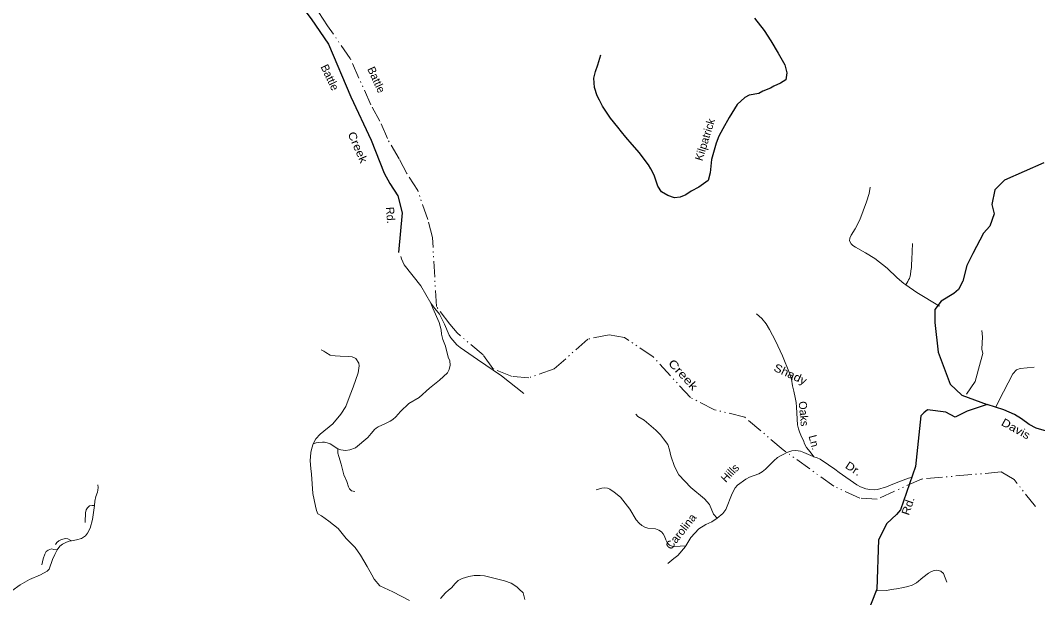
# Model space of a CAD drawing. Extents: x 269605 to 313519, y 160546 to 199228.
# Drawn here: x 286195 to 288736, y 179433 to 180875 of the extents above; entities that cross this region are included whole.
import ezdxf
from ezdxf.enums import TextEntityAlignment as Align

# ---------------------------------------------------------------- set-up
doc = ezdxf.new("R2010")
doc.units = 0
doc.header["$LTSCALE"] = 8
doc.linetypes.add('DASH_DOUBLE_DOT', pattern=[9.2, 5, -1.2, 0.3, -1.2, 0.3, -1.2])
for name, color, linetype, lineweight in [('10', 7, 'Continuous', 40), ('11', 7, 'Continuous', 40), ('32', 7, 'Continuous', 25), ('35', 7, 'Continuous', 13), ('59', 7, 'DASH_DOUBLE_DOT', 13)]:
    doc.layers.add(name, color=color, linetype=linetype, lineweight=lineweight)
doc.layers.add('21', color=7, linetype='Continuous')

msp = doc.modelspace()

# ---------------------------------------------------------------- linework, layer by layer
at = {"layer": '32'}
for points in [[(286787.005, 181024.483), (286852.9, 180970.865), (286921.346, 180878.94), (286964.574, 180815.855), (287020.412, 180684.276), (287070.845, 180576.13), (287103.267, 180493.218), (287117.677, 180467.984), (287137.49, 180437.342), (287148.297, 180394.083), (287139.291, 180294.949)], [(288028.435, 180880.653), (288052.773, 180850.34), (288068.951, 180824.547), (288087.871, 180793.267), (288104.532, 180764.383), (288109.468, 180744.353), (288107, 180727.067), (288093.015, 180718.561), (288076.563, 180710.878), (288068.337, 180705.664), (288049.269, 180698.308), (288039.558, 180692.902), (288015.465, 180688.585), (288004.296, 180682.239), (287985.377, 180665.501), (287964.812, 180632.849), (287949.456, 180604.586), (287939.111, 180586.289), (287932.368, 180568.393), (287921.034, 180527.46), (287917.889, 180494.772), (287912.553, 180475.403), (287889.434, 180458.607), (287870.537, 180448.985), (287857.165, 180439.183), (287842.997, 180433.586), (287828.487, 180431.515), (287811.76, 180437.826), (287796.131, 180447.155), (287786.808, 180460.875), (287777.743, 180488.791), (287769.517, 180504.432), (287763.404, 180514.405), (287755.348, 180525.177), (287740.815, 180544.659), (287722.458, 180564.887), (287707.376, 180583.82), (287695.86, 180596.991), (287687.36, 180608.789), (287668.329, 180631.143), (287649.119, 180660.736), (287641.126, 180676.1), (287635.345, 180687.019), (287628.964, 180707.952), (287627.073, 180730.939), (287631.187, 180747.402), (287636.671, 180763.866), (287644.897, 180789.247)], [(288751.396, 180519.53), (288652.799, 180476.077), (288628.535, 180451.596), (288621.547, 180415.658), (288627.328, 180391.644), (288616.68, 180361.018), (288600.514, 180343.765), (288573.571, 180293.084), (288558.483, 180262.891), (288548.783, 180224.072), (288538.005, 180202.506), (288526.15, 180192.801), (288494.897, 180173.392), (288478.731, 180152.904), (288479.274, 180120.821), (288487.234, 180045.947), (288517.481, 179966.293), (288546.137, 179939.211), (288609.706, 179915.639)], [(288609.706, 179915.639), (288559.371, 179898.924), (288529.716, 179884.086), (288505.993, 179895.956), (288460.901, 179902.026), (288451.225, 179894.764), (288443.718, 179887.054), (288430.373, 179760.934), (288393.304, 179652.62), (288382.925, 179640.749), (288359.201, 179618.493), (288338.443, 179576.948), (288333.995, 179453.796), (288304.34, 179378.124)], [(288778.15, 179843.456), (288732.391, 179855.978), (288714.371, 179865.142), (288695.112, 179879.436), (288677.912, 179890.119), (288651.223, 179902.583), (288609.706, 179915.639)]]:
    msp.add_lwpolyline(points, dxfattribs=at)
at = {"layer": '35'}
for points in [[(288406.844, 180214.562), (288401.719, 180218.219), (288384.594, 180232.156), (288359.438, 180255.922), (288328.656, 180280.11), (288305.688, 180294.547), (288280.406, 180308.5), (288274.375, 180313.219), (288270.281, 180317.328), (288265.875, 180324.281), (288266.5, 180331.235), (288269.656, 180338.828), (288279.781, 180354.641), (288291.906, 180376.891), (288308.219, 180421.656), (288315.188, 180443.141), (288317.062, 180458.938)], [(288406.844, 180214.562), (288409.344, 180218.891), (288411.312, 180222.812), (288413.5, 180226.938), (288415.219, 180229.985), (288416.312, 180233.5), (288417, 180235.875), (288417.844, 180240.672), (288418.938, 180249.61), (288420.25, 180257.906), (288420.688, 180265.516), (288421.125, 180277.5), (288423.281, 180318.047)], [(287144.853, 180285.211), (287146.25, 180279.735), (287152.969, 180264.906), (287194.906, 180212.078), (287219.938, 180168.719)], [(288490.25, 180161.047), (288433.688, 180195.375), (288406.844, 180214.562)], [(287219.938, 180168.719), (287225, 180156.344), (287240.938, 180120.781), (287245.906, 180102.266), (287246.375, 180091.344), (287250, 180077.703), (287256.375, 180061.203), (287263.594, 180033.875), (287267.156, 180024.25), (287268.219, 180013.922), (287265.719, 180003.235), (287261.344, 179994.953), (287241.969, 179975.985), (287216.906, 179956.547), (287190.938, 179933.344), (287165.031, 179918.11), (287143.75, 179897.766), (287132.5, 179885.094), (287124.594, 179877.797), (287118.375, 179873.656), (287104.906, 179867.235), (287088.719, 179859.469), (287083.562, 179856.062), (287079.531, 179853.375), (287075.875, 179848.844), (287071.25, 179842.985), (287062.844, 179833.031), (287031.406, 179807.594), (287017.562, 179802.047), (287006.438, 179800.656), (286995.344, 179802.516), (286987.938, 179804.828)], [(287219.938, 180168.719), (287229.969, 180155.812), (287241.375, 180141.031), (287254.188, 180116.344), (287266.062, 180089.047), (287269.875, 180082.5), (287285.062, 180064.656), (287293.094, 180058.031), (287336.875, 180027.688), (287396.438, 179986.735), (287451.938, 179943.094)], [(288176.625, 179785), (288167.688, 179796.906), (288158.344, 179807.953), (288153.25, 179817.516), (288150.469, 179825.391), (288146.031, 179834.719), (288141.156, 179847.25), (288138.594, 179854.703), (288136.25, 179864.485), (288135.188, 179879.125), (288134.125, 179895.078), (288133.062, 179908.891), (288132.219, 179920.797), (288129.812, 179932.844), (288126.906, 179949), (288123.219, 179962.25), (288120.75, 179978.562), (288116.062, 179993.453), (288098.438, 180036.781), (288081.219, 180074.188), (288065.5, 180103.297), (288057.406, 180117.328), (288047, 180130.078), (288033.844, 180141.953)], [(288558.156, 179941.016), (288579.781, 179973.375), (288593.25, 180022.172), (288598.969, 180042.953), (288596.125, 180054.062), (288597.875, 180084.485), (288596.156, 180100.656)], [(286926.188, 179817.562), (286932.562, 179829.828), (286943.469, 179841.203), (286975.062, 179867.406), (286994.688, 179891.531), (287007.656, 179910.562), (287018.5, 179939.891), (287026.25, 179958.547), (287038.062, 179994.469), (287040.781, 180011.75), (287039.875, 180019.031), (287032.594, 180030.406), (287023.062, 180034.953), (287013.938, 180035.391), (286993.438, 180035.906), (286981.125, 180037.422), (286968.469, 180038.594), (286958.031, 180045.422), (286952.656, 180049.016), (286945.781, 180051.86)], [(288631.656, 179909.625), (288650.438, 179947.485), (288674.031, 179992.531), (288682.969, 180002), (288691.938, 180005.703), (288726.688, 180008.844)], [(287935.406, 179631.094), (287925.625, 179641.719), (287916, 179665.656), (287903.688, 179679.672), (287869.75, 179707.922), (287839.75, 179740), (287828.375, 179760.688), (287819.062, 179787.594), (287816.406, 179802.469), (287811.812, 179815.516), (287801.469, 179830), (287793.469, 179839.516), (287781.812, 179851.594), (287770.125, 179861.266), (287753.219, 179876.578), (287737.344, 179885.86), (287731.875, 179891.047)], [(286987.938, 179804.828), (286968.531, 179816.86), (286961.156, 179819.61), (286954.031, 179821.156), (286949.281, 179821.703), (286940.281, 179820.735), (286933.156, 179819.375), (286926.188, 179817.562)], [(286926.188, 179817.562), (286923, 179806.188), (286919.812, 179795.266), (286918.469, 179774.36), (286919.812, 179755.25), (286921.812, 179741.047), (286925.438, 179692.891), (286931.875, 179661.672), (286933.906, 179650.641), (286938.031, 179642.469), (286947.094, 179637.453), (286965.312, 179623.812), (286988.5, 179605.625), (287008.688, 179580.438), (287030.688, 179558.375), (287044, 179538.906), (287060.656, 179510.453), (287072.156, 179489.656), (287078.031, 179478.735), (287092.188, 179462.375), (287125.406, 179447.812), (287166.344, 179425.469)], [(286987.938, 179804.828), (286987.938, 179794.188), (286990.156, 179785.344), (286996.281, 179766.641), (287002.875, 179739.375), (287009.719, 179722.75), (287014.5, 179709.672), (287016.938, 179704.672), (287021.938, 179699.406), (287030.375, 179698.188)], [(288176.625, 179785), (288169.406, 179787.985), (288151.75, 179795.625), (288143.25, 179799.047), (288132, 179800.438), (288121.375, 179799.453), (288109.469, 179795.219), (288101.625, 179791.594), (288093.125, 179787.547), (288085.906, 179783.312), (288076.531, 179775.016), (288055.688, 179753.719), (288047.969, 179747.094), (288039.562, 179742.562), (288015.781, 179734.235), (288006.844, 179729.203), (287985.75, 179713.531), (287980.5, 179707.562), (287972.344, 179693.141), (287957.219, 179652.906), (287949.719, 179643.485), (287935.406, 179631.094)], [(288423.094, 179733.797), (288413.094, 179731.031), (288386.125, 179721.047), (288368.062, 179714.047), (288358.062, 179709.797), (288335.75, 179703.203), (288327.062, 179702.578), (288316.219, 179702.985), (288306.438, 179704.891), (288293.5, 179709.797), (288284.125, 179714.688), (288240.344, 179745.485), (288229.094, 179753.781), (288212.938, 179764.391), (288192.562, 179778.641), (288185.219, 179782.625), (288176.625, 179785)], [(286379.781, 179662.828), (286381, 179673.688), (286383, 179685.344), (286387.062, 179696.625), (286388.25, 179701.047), (286389.062, 179707.891), (286387.844, 179715.125)], [(287857.312, 179562.672), (287828.906, 179560.453), (287822.5, 179561.328), (287815.906, 179563.969), (287811.094, 179569.266), (287806.688, 179577.61), (287803.594, 179586.844), (287800.594, 179592.328), (287796.094, 179597.188), (287789.531, 179601.36), (287781.375, 179604.438), (287761.906, 179606.578), (287754.312, 179608.844), (287746.594, 179612.75), (287740.031, 179618.75), (287732.531, 179627.328), (287717.156, 179653.938), (287693.656, 179684.328), (287677.938, 179696.516), (287667.438, 179703.891), (287660.844, 179706.36), (287653.125, 179707.625), (287647.469, 179706.594), (287632.688, 179701.906)], [(286322.688, 179575.125), (286334.75, 179577.125), (286347.219, 179580.344), (286356.875, 179587.188), (286362.5, 179594.031), (286369.344, 179606.5), (286374.969, 179628.219), (286379.781, 179662.828)], [(286379.781, 179662.828), (286373.781, 179663.235), (286366.938, 179662.016), (286362.094, 179657.594), (286359.281, 179652.375), (286357.688, 179644.719), (286357.281, 179637.485), (286356.469, 179629.844), (286356.062, 179620.578)], [(287935.406, 179631.094), (287921.469, 179622.062), (287907, 179615.86), (287889.406, 179604.485), (287869.75, 179582.766), (287857.312, 179562.672)], [(286322.688, 179575.125), (286313.375, 179579.985), (286307, 179580.75), (286296.938, 179577.953), (286290.5, 179574.735), (286285.25, 179570.688), (286282.25, 179565.438)], [(286286.469, 179552.594), (286293.312, 179561.844), (286299.75, 179566.672), (286309.812, 179571.906), (286316.656, 179573.906), (286322.688, 179575.125)], [(286083.688, 179373.562), (286099.781, 179384.844), (286109.031, 179392.078), (286136.406, 179414.188), (286158.125, 179435.531), (286173.406, 179450), (286194.344, 179465.281), (286217.688, 179478.562), (286245.031, 179490.235), (286261.125, 179498.672), (286266.344, 179504.312), (286275.219, 179528.047), (286280.844, 179540.531), (286286.469, 179552.594)], [(286286.469, 179552.594), (286278.406, 179553.391), (286272.375, 179554.61), (286267.938, 179553.391), (286263.938, 179551.391), (286259.125, 179548.578), (286255.906, 179541.735), (286251.469, 179530.047), (286247.844, 179515.172)], [(287857.312, 179562.672), (287856.312, 179561.031), (287836.594, 179537.781), (287826.906, 179530.328), (287812.156, 179518.219)], [(287244.094, 179431), (287256.812, 179444.641), (287264.094, 179451.906), (287271.375, 179457.812), (287280.469, 179468.281), (287288.188, 179476.016), (287298.188, 179481.016), (287315.031, 179486.031), (287328.219, 179488.297), (287342.781, 179487.844), (287353.688, 179487.375), (287390.531, 179477.844), (287403.719, 179474.656), (287421, 179469.188), (287434.875, 179460.031), (287440.688, 179453.985), (287450.562, 179445.094), (287455.125, 179428.266)], [(288332.719, 179450.203), (288358.688, 179451.094), (288370.062, 179452.922), (288383.281, 179455.203), (288400.594, 179458.391), (288411.062, 179460.656), (288422.469, 179463.86), (288432.938, 179470.235), (288448.844, 179482.922), (288463.406, 179494.188), (288470.281, 179498.469), (288477.562, 179500.297), (288484.031, 179501.86), (288493.5, 179499.391), (288500.344, 179493), (288508.969, 179471.594)]]:
    msp.add_lwpolyline(points, dxfattribs=at)
at = {"layer": '59'}
msp.add_lwpolyline([(288730.438, 179660.36), (288676.906, 179728.469), (288644.594, 179747.11), (288445.719, 179729.11), (288334.594, 179679.328), (288291.438, 179681.188), (288226.469, 179711.516), (288100.094, 179802.078), (288003.906, 179884.031), (287928.312, 179902.547), (287868.406, 179932.75), (287775.438, 180034.656), (287703.5, 180083.094), (287665.594, 180089.875), (287611.844, 180078.938), (287528.311, 180004.317), (287465.118, 179982.484), (287422.99, 179985.495), (287374.844, 180005.069), (287350.319, 180039.399), (287285.622, 180094.357), (287267.568, 180116.19), (287233.715, 180160.608), (287223.935, 180332.409), (287212.651, 180377.579), (287187.073, 180449.853), (287159.991, 180492.765), (287140.657, 180529.203), (287111.332, 180579.798), (287092.582, 180623.189), (287069.942, 180663.962), (287018.786, 180780.128), (286962.15, 180861.548), (286935.259, 180901.508)], dxfattribs=at)

# ---------------------------------------------------------------- texts
at = {"layer": '10'}
for s, rotation, width, p in [('Shady', 335.121, 1.15, (288113.911, 179982.319)), ('Dr.', 326.685, 1.15, (288270.173, 179746.975)), ('Carolina', 51.674, 1.05, (287852.328, 179591.897))]:
    msp.add_text(s, height=20, rotation=rotation, dxfattribs=dict(at, width=width)).set_placement(p, align=Align.CENTER)
for s, rotation, p in [('Oaks', 275.073, (288141.507, 179891.602)), ('Ln.', 284.728, (288168.099, 179818.423)), ('Hills', 45.993, (287974.275, 179737.425))]:
    msp.add_text(s, height=20, rotation=rotation, dxfattribs=at).set_placement(p, align=Align.CENTER)
at = {"layer": '11'}
for s, rotation, p in [('Battle', 295.27, (286958.7, 180728.683)), ('Kilpatrick', 72.67, (287914.026, 180574.55)), ('Rd.', 273.787, (287109.313, 180387.746))]:
    msp.add_text(s, height=20, rotation=rotation, dxfattribs=at).set_placement(p, align=Align.CENTER)
for s, rotation, width, p in [('Creek', 293.471, 1.15, (287028.154, 180554.306)), ('Davis', 331.059, 1.15, (288676.516, 179846.08)), ('Rd.', 71.266, 1.1, (288421.267, 179658.835))]:
    msp.add_text(s, height=20, rotation=rotation, dxfattribs=dict(at, width=width)).set_placement(p, align=Align.CENTER)
at = {"layer": '21'}
msp.add_text('Battle', height=20, rotation=294.431, dxfattribs=at).set_placement((287074.843, 180723.003), align=Align.CENTER)
msp.add_text('Battle', height=20, rotation=294.431, dxfattribs=at).set_placement((287074.843, 180723.003), align=Align.CENTER)
at = {"layer": '21', "width": 1.3}
msp.add_text('Creek', height=20, rotation=312.374, dxfattribs=at).set_placement((287842.683, 179983.202), align=Align.CENTER)
msp.add_text('Creek', height=20, rotation=312.374, dxfattribs=at).set_placement((287842.683, 179983.202), align=Align.CENTER)

doc.saveas('drawing.dxf')
